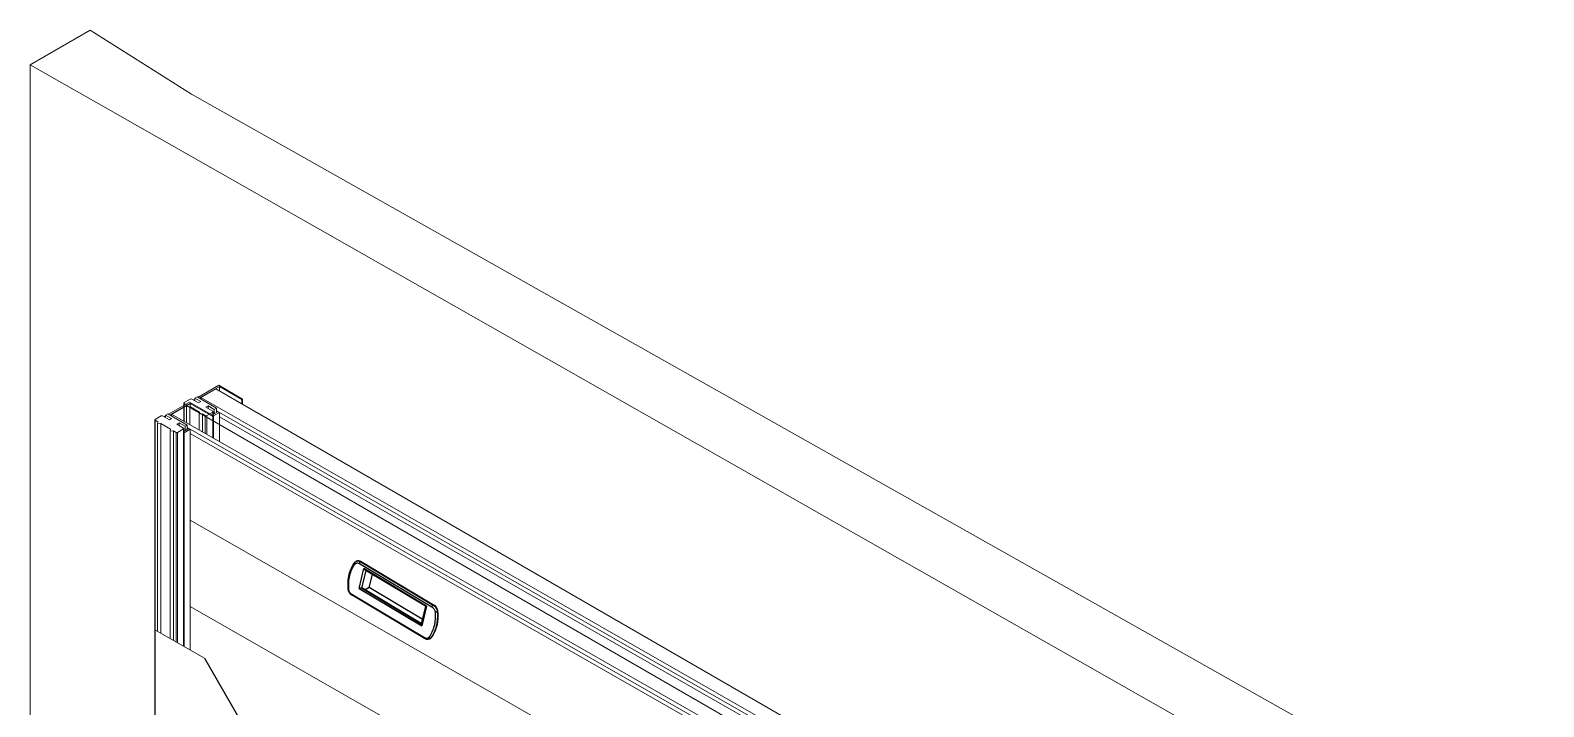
# Model space of a CAD drawing. Header units: millimetres. Extents: x 4892990 to 5673724, y 2128419 to 2381812.
# Drawn here: x 5656730 to 5658561, y 2379913 to 2380731 of the extents above; entities that cross this region are included whole.
import ezdxf

# ---------------------------------------------------------------- set-up
doc = ezdxf.new("R2010")
doc.units = ezdxf.units.MM
doc.header["$LTSCALE"] = 1000
doc.layers.get('0').update_dxf_attribs({"linetype": 'CONTINUOUS'})
doc.layers.add('BYBSE-1_DXF_CONTINUOUS_LINE', color=7, linetype='CONTINUOUS')

msp = doc.modelspace()

# ---------------------------------------------------------------- linework, layer by layer
at = {"color": 7, "linetype": 'Continuous', "lineweight": 15}
for p, q in [((5656729.81, 2380688.82), (5656802.22, 2380730.62)), ((5656802.22, 2380730.62), (5656924.85, 2380653.35)), ((5656729.81, 2380688.82), (5656729.81, 2379852.68)), ((5658488.77, 2379689.7), (5656729.81, 2380688.82)), ((5658561.17, 2379731.5), (5656924.85, 2380653.35)), ((5656957.83, 2380301.35), (5656932.49, 2380286.72)), ((5656958.74, 2380299.79), (5656934.3, 2380285.68)), ((5656954.21, 2380297.17), (5656936.11, 2380286.72)), ((5658052.98, 2379662.87), (5656954.21, 2380297.17)), ((5656957.83, 2380301.35), (5656986.8, 2380284.63)), ((5656958.74, 2380299.79), (5656985.89, 2380284.11)), ((5656958.74, 2380299.79), (5656958.74, 2380294.56)), ((5656922.54, 2380280.98), (5656897.19, 2380266.35)), ((5656923.44, 2380279.41), (5656899, 2380265.3)), ((5656915.82, 2380279.93), (5656915.82, 2380257.68)), ((5656916.2, 2380280.45), (5656923.44, 2380284.63)), ((5656919.37, 2380277.58), (5656916.2, 2380279.41)), ((5656916.2, 2380279.41), (5656916.2, 2380257.46)), ((5656922.54, 2380280.98), (5656951.5, 2380264.26)), ((5656923.44, 2380279.41), (5656950.59, 2380263.73)), ((5656923.44, 2380279.41), (5656923.44, 2380274.18)), ((5656925.25, 2380284.63), (5656933.4, 2380279.93)), ((5656928.87, 2380284.63), (5656927.06, 2380283.59)), ((5656928.87, 2380285.68), (5656931.59, 2380287.25)), ((5656936.11, 2380281.5), (5656928.87, 2380285.68)), ((5656928.87, 2380285.68), (5656928.87, 2380282.54)), ((5656931.59, 2380287.25), (5656955.12, 2380273.66)), ((5656933.4, 2380279.93), (5656936.11, 2380281.5)), ((5656936.11, 2380286.72), (5656936.11, 2380284.63)), ((5658039.62, 2379655.16), (5656936.11, 2380286.72)), ((5656985.89, 2380284.11), (5656986.8, 2380284.63)), ((5656985.89, 2380284.11), (5656985.89, 2380278.89)), ((5656986.8, 2380284.63), (5656986.8, 2380278.36)), ((5656880.9, 2380260.08), (5656888.14, 2380264.26)), ((5656889.95, 2380264.26), (5656898.1, 2380259.55)), ((5656893.57, 2380264.26), (5656891.76, 2380263.21)), ((5656893.57, 2380265.3), (5656896.29, 2380266.87)), ((5656900.81, 2380261.12), (5656893.57, 2380265.3)), ((5656893.57, 2380265.3), (5656893.57, 2380262.17)), ((5656896.29, 2380266.87), (5656919.82, 2380253.28)), ((5656898.1, 2380259.55), (5656900.81, 2380261.12)), ((5656918.91, 2380276.8), (5656900.81, 2380266.35)), ((5656900.81, 2380266.35), (5656900.81, 2380264.26)), ((5657773.03, 2379768.3), (5656900.81, 2380266.35)), ((5656919.37, 2380277.58), (5656918.91, 2380275.23)), ((5658017.68, 2379642.49), (5656918.91, 2380276.8)), ((5656918.91, 2380275.23), (5656922.99, 2380275.49)), ((5656918.91, 2380275.23), (5656918.91, 2380255.9)), ((5656934.75, 2380268.7), (5656922.99, 2380275.49)), ((5656922.99, 2380275.49), (5656922.99, 2380253.54)), ((5656934.3, 2380266.35), (5656934.75, 2380268.7)), ((5656938.37, 2380266.61), (5656934.3, 2380266.35)), ((5656934.3, 2380266.35), (5656934.3, 2380247.01)), ((5656941.54, 2380264.78), (5656938.37, 2380266.61)), ((5656938.37, 2380266.61), (5656938.37, 2380244.66)), ((5656941.54, 2380242.83), (5656941.54, 2380264.78)), ((5656942.45, 2380274.71), (5656945.16, 2380276.27)), ((5656950.59, 2380270), (5656942.45, 2380274.71)), ((5656943.35, 2380264.78), (5656950.59, 2380268.96)), ((5656943.35, 2380264.78), (5656943.35, 2380241.79)), ((5656945.16, 2380276.27), (5656952.4, 2380272.09)), ((5656945.16, 2380276.27), (5656945.16, 2380273.14)), ((5656950.59, 2380237.61), (5656950.59, 2380268.96)), ((5656951.5, 2380264.26), (5656950.59, 2380264.78)), ((5656950.59, 2380263.73), (5656951.5, 2380264.26)), ((5656950.59, 2380263.73), (5656950.59, 2380258.51)), ((5656950.97, 2380265.3), (5656950.97, 2380269.48)), ((5656950.97, 2380266.65), (5656951.5, 2380266.35)), ((5656951.5, 2380266.35), (5656956.02, 2380268.96)), ((5656958.74, 2380268.44), (5656951.5, 2380264.26)), ((5656951.5, 2380264.26), (5656951.5, 2380237.09)), ((5656951.5, 2380264.26), (5656951.5, 2380257.99)), ((5656952.4, 2380272.09), (5656955.12, 2380273.66)), ((5656952.4, 2380272.09), (5656952.4, 2380266.87)), ((5656955.12, 2380273.66), (5656955.12, 2380268.44)), ((5656955.12, 2380270.53), (5656958.74, 2380268.44)), ((5656956.02, 2380268.96), (5656955.12, 2380269.48)), ((5656958.74, 2380268.44), (5656958.74, 2380232.91)), ((5658007.04, 2379668.74), (5656958.74, 2380268.44)), ((5658000.7, 2379667.17), (5656958.74, 2380263.21)), ((5656880.53, 2380259.55), (5656880.53, 2380005.73)), ((5656884.07, 2380257.2), (5656880.9, 2380259.03)), ((5656880.9, 2380259.03), (5656880.9, 2380005.51)), ((5656884.07, 2380257.2), (5656883.62, 2380254.85)), ((5656883.62, 2380254.85), (5656887.69, 2380255.11)), ((5656883.62, 2380254.85), (5656883.62, 2380003.96)), ((5656899.46, 2380248.32), (5656887.69, 2380255.11)), ((5656887.69, 2380255.11), (5656887.69, 2380001.62)), ((5656899, 2380245.97), (5656899.46, 2380248.32)), ((5656903.08, 2380246.23), (5656899, 2380245.97)), ((5656899, 2380245.97), (5656899, 2379995.13)), ((5656906.24, 2380244.4), (5656903.08, 2380246.23)), ((5656903.08, 2380246.23), (5656903.08, 2379992.79)), ((5656906.24, 2379990.98), (5656906.24, 2380244.4)), ((5656907.15, 2380254.33), (5656909.86, 2380255.9)), ((5656915.29, 2380249.63), (5656907.15, 2380254.33)), ((5656908.05, 2380244.4), (5656915.29, 2380248.58)), ((5656908.05, 2380244.4), (5656908.05, 2379989.94)), ((5656909.86, 2380255.9), (5656917.1, 2380251.72)), ((5656909.86, 2380255.9), (5656909.86, 2380252.76)), ((5656915.29, 2379985.79), (5656915.29, 2380248.58)), ((5656916.2, 2380243.88), (5656915.29, 2380244.4)), ((5656915.67, 2380244.92), (5656915.67, 2380249.1)), ((5656915.67, 2380246.27), (5656916.2, 2380245.97)), ((5656916.2, 2380245.97), (5656920.73, 2380248.58)), ((5656923.44, 2380248.06), (5656916.2, 2380243.88)), ((5656916.2, 2380243.88), (5656916.2, 2379985.27)), ((5656917.1, 2380251.72), (5656919.82, 2380253.28)), ((5656917.1, 2380251.72), (5656917.1, 2380246.49)), ((5656919.82, 2380253.28), (5656919.82, 2380248.06)), ((5656919.82, 2380250.15), (5656923.44, 2380248.06)), ((5656920.73, 2380248.58), (5656919.82, 2380249.1)), ((5656923.44, 2380248.06), (5656923.44, 2379981.11)), ((5657775.4, 2379761.71), (5656923.44, 2380248.06)), ((5657776.39, 2379755.91), (5656923.44, 2380242.83)), ((5657958.7, 2379546.15), (5656923.44, 2380138.32)), ((5657958.7, 2379441.63), (5656923.44, 2380033.8)), ((5656940.54, 2379971.31), (5656880.53, 2380005.73))]:
    msp.add_line(p, q, dxfattribs=at)
at = {"ltscale": 4}
for p, q in [((5656880.53, 2380005.73), (5656880.53, 2379820.58)), ((5656940.54, 2379971.31), (5657009.93, 2379851.51))]:
    msp.add_line(p, q, dxfattribs=at)
at = {"color": 7, "linetype": 'Continuous', "lineweight": 15}
for centre, radius, start, end in [((5656916.4, 2380279.93), 0.559, 110.78342, 249.21658), ((5656924.35, 2380282.89), 1.97, 62.60967, 117.39033), ((5656881.1, 2380259.55), 0.559, 110.78342, 249.21658), ((5656889.05, 2380262.51), 1.97, 62.60967, 117.39033), ((5656942.45, 2380266.53), 1.97, 242.60967, 297.39033), ((5656950.4, 2380269.48), 0.559, 290.78342, 69.21658), ((5656907.15, 2380246.15), 1.97, 242.60967, 297.39033), ((5656915.1, 2380249.1), 0.559, 290.78342, 69.21658)]:
    msp.add_arc(centre, radius, start, end, dxfattribs=at)
at = {"layer": 'BYBSE-1_DXF_CONTINUOUS_LINE', "color": 7, "linetype": 'Continuous'}
for p, q in [((5657124.26, 2380088.57), (5657123.75, 2380088.23)), ((5657127.63, 2380055.75), (5657133.46, 2380079.71)), ((5657128.17, 2380085.64), (5657215.84, 2380033.29)), ((5657130.17, 2380088.23), (5657129.66, 2380087.9)), ((5657129.66, 2380087.9), (5657217.32, 2380035.54)), ((5657130.17, 2380088.23), (5657217.83, 2380035.87)), ((5657131.1, 2380056.28), (5657136.16, 2380077.04)), ((5657209.37, 2380034.37), (5657133.46, 2380079.71)), ((5657208.05, 2380034.1), (5657135.1, 2380077.67)), ((5657139.93, 2380056.87), (5657143.74, 2380072.52)), ((5657206.75, 2379995.94), (5657119.08, 2380048.3)), ((5657206.88, 2379995.02), (5657119.22, 2380047.37)), ((5657127.63, 2380055.75), (5657203.54, 2380010.41)), ((5657130.3, 2380056.25), (5657202.85, 2380012.92)), ((5657130.52, 2380056.29), (5657202.91, 2380013.06)), ((5657202.96, 2380013.35), (5657131.06, 2380056.29)), ((5657139.93, 2380056.87), (5657135.22, 2380053.81)), ((5657204.21, 2380018.48), (5657139.93, 2380056.87)), ((5657208.01, 2380034.11), (5657202.85, 2380012.9)), ((5657209.37, 2380034.37), (5657203.54, 2380010.41)), ((5657217.83, 2380035.87), (5657217.32, 2380035.54)), ((5657222.76, 2380028.06), (5657222.25, 2380027.72)), ((5657213.91, 2379995.13), (5657213.4, 2379994.8)), ((5657215, 2379996.16), (5657214.49, 2379995.83))]:
    msp.add_line(p, q, dxfattribs=at)
for centre, radius, start, end in [((5657123.12, 2380086.48), 0.862, 143.09251, 150.15111), ((5657126.03, 2380084.72), 4.19, 114.71924, 122.99568), ((5657126.06, 2380084.66), 4.26, 111.00227, 114.71984), ((5657211.13, 2379998.29), 4.16, 303.01264, 307.23309), ((5657211.11, 2379998.32), 4.2, 307.2399, 311.21221), ((5657211.6, 2379998.68), 4.23, 303.09692, 315.25973), ((5657187.07, 2380016.39), 34.27, 323.13507, 324.04255), ((5657211.47, 2379998.81), 4.42, 315.27424, 323.14798)]:
    msp.add_arc(centre, radius, start, end, dxfattribs=at)
for points, knots in [([(5657114.54, 2380054.8), (5657114.27, 2380057.82), (5657114.18, 2380063.76), (5657115.44, 2380072.37), (5657118.11, 2380080.23), (5657120.86, 2380084.9), (5657122.43, 2380087)], [0, 0, 0, 0, 0.2687507, 0.5244558, 0.7675408, 1, 1, 1, 1]), ([(5657115.34, 2380054.24), (5657115.08, 2380057.16), (5657114.99, 2380062.88), (5657116.2, 2380071.15), (5657118.74, 2380078.67), (5657121.35, 2380083.12), (5657122.85, 2380085.12)], [0, 0, 0, 0, 0.2705888, 0.526989, 0.7694555, 1, 1, 1, 1]), ([(5657122.85, 2380085.12), (5657122.72, 2380085.26), (5657122.49, 2380085.55), (5657122.28, 2380086.03), (5657122.22, 2380086.5), (5657122.3, 2380086.79), (5657122.37, 2380086.91)], [0, 0, 0, 0, 0.2903375, 0.5556665, 0.7902584, 1, 1, 1, 1]), ([(5657122.43, 2380087), (5657122.61, 2380087.24), (5657123.02, 2380087.69), (5657123.5, 2380088.07), (5657123.75, 2380088.23)], [0, 0, 0, 0, 0.5009986, 1, 1, 1, 1]), ([(5657122.85, 2380085.12), (5657122.99, 2380085.3), (5657123.3, 2380085.64), (5657123.86, 2380086.03), (5657124.49, 2380086.3), (5657125.43, 2380086.49), (5657126.73, 2380086.35), (5657127.7, 2380085.93), (5657128.17, 2380085.64)], [0, 0, 0, 0, 0.1166808, 0.2317476, 0.3475708, 0.4665596, 0.7199032, 1, 1, 1, 1]), ([(5657124.26, 2380088.57), (5657124.65, 2380088.82), (5657125.56, 2380089.21), (5657127.07, 2380089.33), (5657128.66, 2380089), (5657129.68, 2380088.53), (5657130.17, 2380088.23)], [0, 0, 0, 0, 0.2268499, 0.4650398, 0.7220525, 1, 1, 1, 1]), ([(5657124.53, 2380088.63), (5657124.91, 2380088.78), (5657125.74, 2380088.97), (5657127.04, 2380088.92), (5657128.38, 2380088.57), (5657129.24, 2380088.15), (5657129.66, 2380087.9)], [0, 0, 0, 0, 0.2276838, 0.4682451, 0.7254807, 1, 1, 1, 1]), ([(5657128.17, 2380085.64), (5657128.23, 2380085.86), (5657128.39, 2380086.31), (5657128.74, 2380086.94), (5657129.16, 2380087.49), (5657129.49, 2380087.79), (5657129.66, 2380087.9)], [0, 0, 0, 0, 0.2474259, 0.5193356, 0.7809739, 1, 1, 1, 1]), ([(5657135.11, 2380077.67), (5657134.93, 2380077.77), (5657134.6, 2380078.04), (5657134.01, 2380078.7), (5657133.66, 2380079.29), (5657133.46, 2380079.71)], [0, 0, 0, 0, 0.230471, 0.477407, 1, 1, 1, 1]), ([(5657119.22, 2380047.37), (5657118.57, 2380047.76), (5657117.37, 2380048.71), (5657115.94, 2380050.5), (5657114.94, 2380052.57), (5657114.6, 2380054.06), (5657114.54, 2380054.8)], [0, 0, 0, 0, 0.247102, 0.5008333, 0.7540962, 1, 1, 1, 1]), ([(5657115.34, 2380054.24), (5657115.23, 2380054.26), (5657115.03, 2380054.32), (5657114.78, 2380054.45), (5657114.6, 2380054.6), (5657114.54, 2380054.73), (5657114.54, 2380054.8)], [0, 0, 0, 0, 0.3283887, 0.6016675, 0.8196561, 1, 1, 1, 1]), ([(5657119.08, 2380048.3), (5657118.58, 2380048.6), (5657117.61, 2380049.37), (5657116.47, 2380050.81), (5657115.66, 2380052.46), (5657115.39, 2380053.65), (5657115.34, 2380054.24)], [0, 0, 0, 0, 0.2454308, 0.501316, 0.7564997, 1, 1, 1, 1]), ([(5657119.08, 2380048.3), (5657119.06, 2380048.19), (5657119.02, 2380048), (5657119.02, 2380047.72), (5657119.08, 2380047.51), (5657119.17, 2380047.4), (5657119.22, 2380047.37)], [0, 0, 0, 0, 0.3324861, 0.6071563, 0.8236101, 1, 1, 1, 1]), ([(5657127.63, 2380055.75), (5657127.83, 2380055.77), (5657128.25, 2380055.84), (5657128.9, 2380055.97), (5657129.59, 2380056.13), (5657130.06, 2380056.22), (5657130.3, 2380056.25)], [0, 0, 0, 0, 0.2213624, 0.4704968, 0.7382317, 1, 1, 1, 1]), ([(5657130.3, 2380056.25), (5657130.32, 2380056.25), (5657130.39, 2380056.26), (5657130.47, 2380056.28), (5657130.52, 2380056.29)], [0, 0, 0, 0, 0.2543782, 1, 1, 1, 1]), ([(5657130.52, 2380056.29), (5657130.63, 2380056.31), (5657130.81, 2380056.34), (5657131, 2380056.33), (5657131.06, 2380056.29)], [0, 0, 0, 0, 0.5965311, 1, 1, 1, 1]), ([(5657209.37, 2380034.37), (5657209.22, 2380034.32), (5657208.93, 2380034.24), (5657208.59, 2380034.15), (5657208.36, 2380034.1), (5657208.23, 2380034.09), (5657208.13, 2380034.08), (5657208.07, 2380034.1), (5657208.05, 2380034.11)], [0, 0, 0, 0, 0.3578692, 0.6532848, 0.7734682, 0.8726289, 0.9485038, 1, 1, 1, 1]), ([(5657219.58, 2380027.35), (5657219.84, 2380024.43), (5657219.94, 2380018.71), (5657218.72, 2380010.43), (5657216.18, 2380002.92), (5657213.57, 2379998.46), (5657212.07, 2379996.47)], [0, 0, 0, 0, 0.2705888, 0.526989, 0.7694555, 1, 1, 1, 1]), ([(5657222.25, 2380027.72), (5657222.51, 2380024.76), (5657222.62, 2380018.95), (5657221.42, 2380010.54), (5657218.9, 2380002.88), (5657216.31, 2379998.32), (5657214.82, 2379996.26)], [0, 0, 0, 0, 0.2702344, 0.5265665, 0.7691982, 1, 1, 1, 1]), ([(5657222.76, 2380028.06), (5657223.03, 2380025.04), (5657223.13, 2380019.13), (5657221.88, 2380010.58), (5657219.25, 2380002.82), (5657216.55, 2379998.22), (5657215, 2379996.16)], [0, 0, 0, 0, 0.2705889, 0.526989, 0.7694554, 1, 1, 1, 1]), ([(5657215.84, 2380033.29), (5657215.89, 2380033.51), (5657216.06, 2380033.96), (5657216.41, 2380034.58), (5657216.83, 2380035.13), (5657217.15, 2380035.43), (5657217.32, 2380035.54)], [0, 0, 0, 0, 0.2474259, 0.5193356, 0.7809739, 1, 1, 1, 1]), ([(5657215.84, 2380033.29), (5657216.35, 2380032.98), (5657217.31, 2380032.22), (5657218.45, 2380030.78), (5657219.26, 2380029.12), (5657219.53, 2380027.93), (5657219.58, 2380027.35)], [0, 0, 0, 0, 0.2454308, 0.501316, 0.7564997, 1, 1, 1, 1]), ([(5657217.32, 2380035.54), (5657217.99, 2380035.14), (5657219.26, 2380034.14), (5657220.77, 2380032.24), (5657221.83, 2380030.06), (5657222.19, 2380028.5), (5657222.25, 2380027.72)], [0, 0, 0, 0, 0.2454335, 0.501316, 0.756497, 1, 1, 1, 1]), ([(5657217.83, 2380035.87), (5657218.5, 2380035.47), (5657219.77, 2380034.47), (5657221.28, 2380032.57), (5657222.34, 2380030.39), (5657222.7, 2380028.83), (5657222.76, 2380028.06)], [0, 0, 0, 0, 0.2454404, 0.5013158, 0.7564902, 1, 1, 1, 1]), ([(5657219.58, 2380027.35), (5657219.81, 2380027.3), (5657220.28, 2380027.25), (5657221, 2380027.29), (5657221.68, 2380027.44), (5657222.09, 2380027.61), (5657222.25, 2380027.72)], [0, 0, 0, 0, 0.2490464, 0.5209774, 0.7817367, 1, 1, 1, 1]), ([(5657202.85, 2380012.9), (5657202.83, 2380012.83), (5657202.81, 2380012.65), (5657202.83, 2380012.25), (5657202.95, 2380011.7), (5657203.19, 2380011.05), (5657203.41, 2380010.62), (5657203.54, 2380010.41)], [0, 0, 0, 0, 0.0922619, 0.2023431, 0.453046, 0.7233377, 1, 1, 1, 1]), ([(5657206.75, 2379995.94), (5657206.72, 2379995.84), (5657206.69, 2379995.64), (5657206.69, 2379995.37), (5657206.74, 2379995.15), (5657206.83, 2379995.05), (5657206.88, 2379995.02)], [0, 0, 0, 0, 0.3324861, 0.6071563, 0.8236101, 1, 1, 1, 1]), ([(5657212.07, 2379996.47), (5657211.93, 2379996.28), (5657211.62, 2379995.95), (5657211.06, 2379995.55), (5657210.43, 2379995.28), (5657209.49, 2379995.1), (5657208.19, 2379995.23), (5657207.22, 2379995.66), (5657206.75, 2379995.94)], [0, 0, 0, 0, 0.1166808, 0.2317476, 0.3475708, 0.4665596, 0.7199032, 1, 1, 1, 1]), ([(5657213.4, 2379994.8), (5657212.94, 2379994.5), (5657211.9, 2379994.05), (5657210.19, 2379993.88), (5657208.47, 2379994.21), (5657207.39, 2379994.71), (5657206.88, 2379995.02)], [0, 0, 0, 0, 0.2413058, 0.4861203, 0.7380797, 1, 1, 1, 1]), ([(5657212.07, 2379996.47), (5657212.24, 2379996.29), (5657212.63, 2379995.98), (5657213.29, 2379995.69), (5657213.94, 2379995.61), (5657214.34, 2379995.73), (5657214.49, 2379995.83)], [0, 0, 0, 0, 0.2798866, 0.5506851, 0.7928999, 1, 1, 1, 1]), ([(5657214.49, 2379995.83), (5657214.45, 2379995.77), (5657214.26, 2379995.53), (5657214.05, 2379995.31), (5657213.88, 2379995.16)], [0, 0, 0, 0, 0.2523521, 1, 1, 1, 1])]:
    msp.add_open_spline(points, degree=3, knots=knots, dxfattribs=at)

doc.saveas('drawing.dxf')
